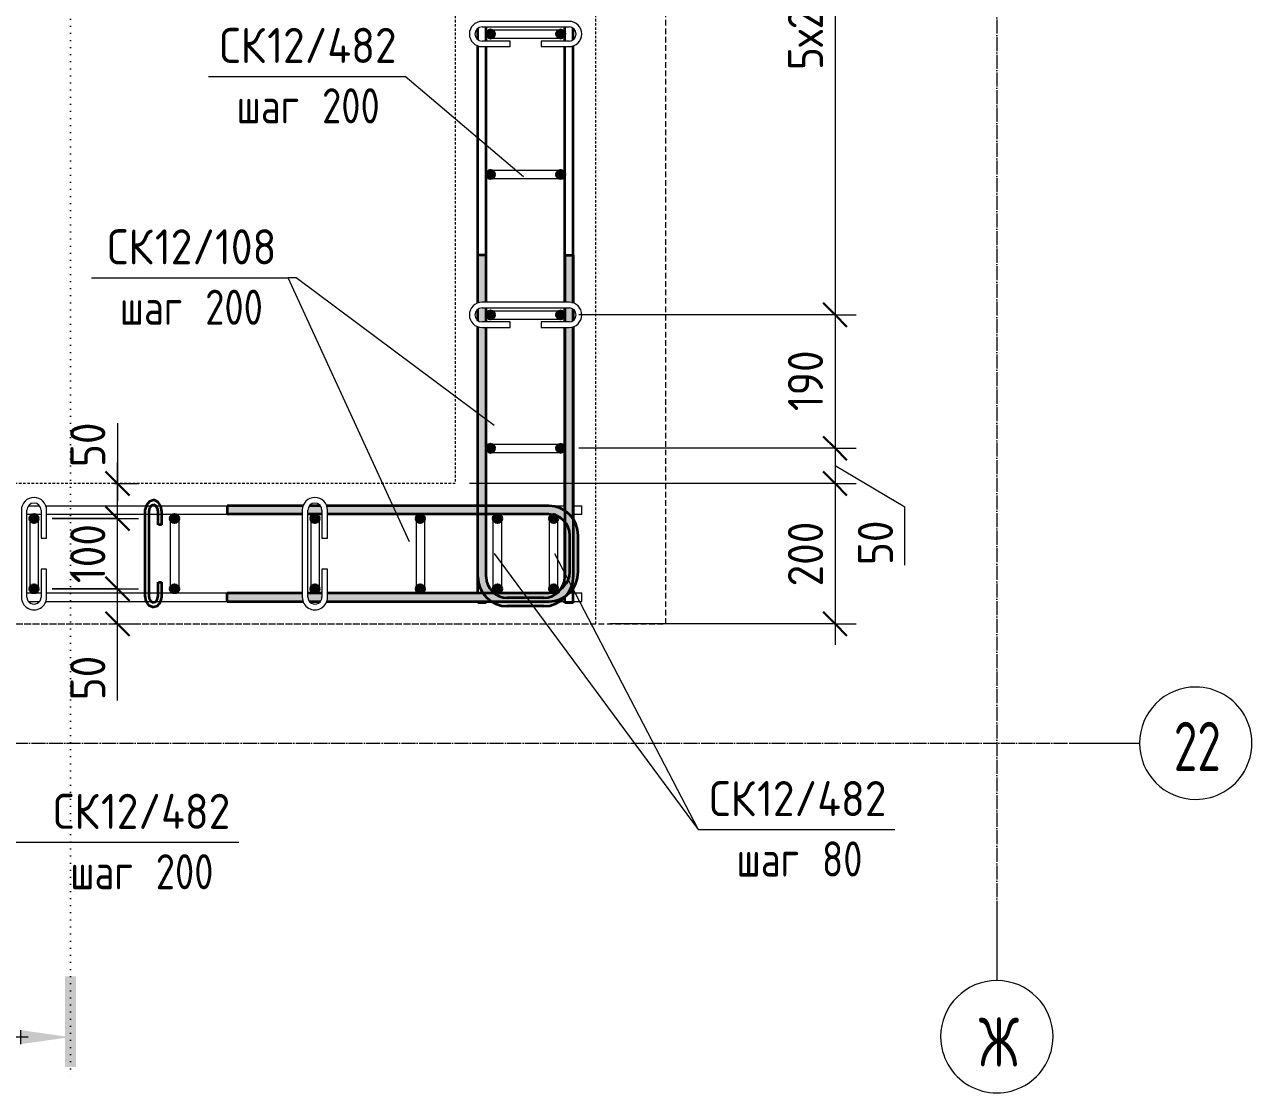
# Model space of a CAD drawing. Header units: millimetres. Extents: x -35194 to -15704, y -2621 to 78616.
# Drawn here: x -31093 to -29342, y 75663 to 77188 of the extents above; entities that cross this region are included whole.
import ezdxf

# ---------------------------------------------------------------- set-up
doc = ezdxf.new("R2010")
doc.units = ezdxf.units.MM
for name, pattern in [('01 Штриховая _4 мм_', [6, 3.5, -2.5]), ('01 Штриховая _8 мм_', [12, 8, -4]), ('02 Штрихпунктирная _20 мм_', [25, 20, -2.5, 0, -2.5]), ('04 Пунктир 10мм', [10, 0, -10])]:
    doc.linetypes.add(name, pattern=pattern)
for name, color, linetype, lineweight in [('AA_Dim', 7, 'Continuous', 9), ('AA_Dim-20', 7, 'Continuous', 9), ('AA_Oformlenie', 7, 'Continuous', 9), ('AA_Razrez', 7, 'Continuous', 9), ('AA_Vinoska', 7, 'Continuous', 9), ('KR_Armatura', 7, 'Continuous', 20), ('KR_Armatura_Tonkie', 7, 'Continuous', 20), ('Оси', 7, 'Continuous', 9)]:
    doc.layers.add(name, color=color, linetype=linetype, lineweight=lineweight)
doc.layers.add('AF_Stena_Опалубка', color=7, linetype='Continuous', lineweight=20, true_color=0x0063c6)
doc.layers.add('KR_Fundament', color=7, linetype='Continuous', lineweight=20, true_color=0x804000)
doc.styles.add('ISOCPEUR_1', font='isocpeur.TTF', dxfattribs={"width": 0.9, "height": 50})
doc.styles.add('ISOCPEUR_2', font='isocpeur.TTF', dxfattribs={"width": 0.8, "height": 50})
doc.styles.add('ISOCPEUR_3', font='isocpeur.TTF', dxfattribs={"width": 0.7, "height": 70})
doc.dimstyles.new('00_Точн_3_знака__прозр_', dxfattribs={"dimscale": 304.8, "dimtxt": 50.137748, "dimasz": 0.111549, "dimexe": 0.098425, "dimexo": 0.065617, "dimgap": 0.006562, "dimtad": 1, "dimdec": 3, "dimrnd": 0.001, "dimdsep": 46, "dimtxsty": 'ISOCPEUR_1', "dimblk1": 'OBLIQUE', "dimblk2": 'OBLIQUE', "dimsah": 1, "dimcen": 0.09, "dimdle": 0.098425, "dimazin": 0, "dimtfac": 1, "dimtdec": 4, "dimtix": 1, "dimtmove": 0, "dimatfit": 3, "dimfxl": 1, "dimtvp": 1, "dimtolj": 1, "dimtzin": 0, "dimlwd": 18, "dimlwe": 18, "dimarcsym": 2})
doc.dimstyles.new('00_Точн_3_знака__прозр__1', dxfattribs={"dimscale": 304.8, "dimtxt": 50.137748, "dimasz": 0.111549, "dimexe": 0.098425, "dimexo": 0.065617, "dimgap": 0.006562, "dimtad": 1, "dimdec": 3, "dimrnd": 0.001, "dimdsep": 46, "dimtxsty": 'ISOCPEUR_1', "dimblk1": 'OBLIQUE', "dimblk2": 'OBLIQUE', "dimsah": 1, "dimcen": 0.09, "dimdle": 0.098425, "dimazin": 0, "dimtfac": 1, "dimtdec": 4, "dimtix": 1, "dimtmove": 1, "dimatfit": 3, "dimfxl": 1, "dimtvp": 1, "dimtolj": 1, "dimtzin": 0, "dimlwd": 18, "dimlwe": 18, "dimarcsym": 2})

# ---------------------------------------------------------------- blocks, each defined once
blk = doc.blocks.new('261_Шпилька массив _НесАрм_РабПлоск_ - 6 А240-3874977-План армирования стен')
at = {"layer": 'KR_Armatura_Tonkie', "color": 7, "lineweight": 35, "true_color": 0xffffff}
for p, q in [((164.4, 15.7), (44.4, 15.7)), ((44.4, 9.7), (164.4, 9.7)), ((63.5, -2.6), (44.4, -2.6)), ((44.4, -8.6), (63.5, -8.6)), ((63.5, -3.5), (63.5, -7.8)), ((63.5, -3.5), (63.5, -3.5)), ((164.4, -2.6), (145.2, -2.6)), ((145.2, -3.5), (145.2, -3.5)), ((145.2, -7.8), (145.2, -3.5)), ((145.2, -8.6), (164.4, -8.6))]:
    blk.add_line(p, q, dxfattribs=at)
at = {"layer": 'KR_Armatura_Tonkie', "color": 7, "lineweight": 35, "true_color": 0xffffff, "flags": 128}
for points in [[(44.4, 15.7), (36.8, 14.3), (31.2, 10.5), (28.5, 5), (28.4, 3.6)], [(28.4, 3.6), (30.2, -2.2), (35.3, -6.5), (42.6, -8.6), (44.4, -8.6)], [(34.4, 3.6), (35.6, 6.5), (39.8, 9), (44.4, 9.7)], [(44.4, -2.6), (38.6, -1.5), (35.1, 1.3), (34.4, 3.6)], [(180.4, 3.6), (178.5, 9.3), (173.4, 13.6), (166.2, 15.7), (164.4, 15.7)], [(164.4, 9.7), (170.1, 8.6), (173.6, 5.8), (174.4, 3.6)], [(174.4, 3.6), (173.1, 0.6), (168.9, -1.9), (164.4, -2.6)], [(164.4, -8.6), (172, -7.2), (177.6, -3.4), (180.3, 2.1), (180.4, 3.6)]]:
    blk.add_lwpolyline(points, dxfattribs=at)
blk = doc.blocks.new('079_Шпилька _ЭлУзла_ - d8 А240-3872181-План армирования стен')
at = {"layer": 'AA_Oformlenie'}
for p, q in [((40, 18), (0, 18)), ((40, 10), (40, 18)), ((124, 18), (84, 18)), ((84, 18), (84, 10)), ((0, 10), (40, 10)), ((84, 10), (124, 10)), ((124, -10), (0, -10)), ((0, -18), (124, -18))]:
    blk.add_line(p, q, dxfattribs=at)
for centre, radius, start, end in [((0, 0), 18, 90, 270), ((124, 0), 18, 270, 90), ((0, 0), 10, 90, 270), ((124, 0), 10, 270, 90)]:
    blk.add_arc(centre, radius, start, end, dxfattribs=at)
blk = doc.blocks.new('Разрез - Номер узла_ сзади-394133-План армирования стен')
at = {"layer": 'AA_Razrez'}
for points in [[(7.329, 0.404), (7.329, -0.394), (0.873, -0.394), (0.873, 0.404)], [(3.497, -3.533), (2.503, -3.533), (3, 0)]]:
    blk.add_hatch(color=256, dxfattribs=at).paths.add_polyline_path(points)
for p, q in [((3, -3), (3, -7.096)), ((2.503, -3.533), (3.497, -3.533))]:
    blk.add_line(p, q, dxfattribs=at)
blk = doc.blocks.new('DIMBLOCK18-План армирования стен')
at = {"layer": 'AA_Dim-20', "color": 30, "lineweight": 30, "true_color": 0xff8000, "transparency": 16777216}
for p, q in [((-29939.3, 77775), (-29956.3, 77792)), ((-29939.3, 77775), (-29922.3, 77758)), ((-29939.3, 76775), (-29956.3, 76792)), ((-29939.3, 76775), (-29922.3, 76758)), ((-29939.3, 76585), (-29956.3, 76602)), ((-29939.3, 76585), (-29922.3, 76568))]:
    blk.add_line(p, q, dxfattribs=at)
at = {"layer": 'AA_Dim-20', "color": 30, "lineweight": 18, "true_color": 0xff8000, "transparency": 16777216}
for p, q in [((-29939.3, 77775), (-30304.1, 77775)), ((-29939.3, 77775), (-29939.3, 76775)), ((-29939.3, 77775), (-29909.3, 77775)), ((-29939.3, 76775), (-30304.1, 76775)), ((-29939.3, 76775), (-29909.3, 76775)), ((-29939.3, 76585), (-30304.1, 76585)), ((-29939.3, 76585), (-29909.3, 76585))]:
    blk.add_line(p, q, dxfattribs=at)
at = {"layer": 'AA_Dim-20', "color": 0, "lineweight": 18, "transparency": 16777216, "insert": (-30006.4, 77123.6), "char_height": 50, "width": 363.262, "attachment_point": 1, "rotation": 90, "line_spacing_factor": 1.135194, "style": 'ISOCPEUR_1'}
blk.add_mtext('5х200=1000', dxfattribs=at)
blk = doc.blocks.new('_None')
blk = doc.blocks.new('DIMBLOCK19-План армирования стен')
at = {"layer": 'AA_Dim-20', "color": 30, "lineweight": 30, "true_color": 0xff8000, "transparency": 16777216}
for p, q in [((-29939.3, 76775), (-29956.3, 76792)), ((-29939.3, 76775), (-29922.3, 76758)), ((-29939.3, 76585), (-29956.3, 76602)), ((-29939.3, 76585), (-29922.3, 76568)), ((-29939.3, 76535), (-29956.3, 76552)), ((-29939.3, 76535), (-29922.3, 76518))]:
    blk.add_line(p, q, dxfattribs=at)
at = {"layer": 'AA_Dim-20', "color": 30, "lineweight": 18, "true_color": 0xff8000, "transparency": 16777216}
for p, q in [((-29939.3, 76775), (-30304.1, 76775)), ((-29939.3, 76775), (-29939.3, 76585)), ((-29939.3, 76775), (-29909.3, 76775)), ((-29939.3, 76585), (-30304.1, 76585)), ((-29939.3, 76585), (-29909.3, 76585)), ((-29939.3, 76535), (-30460.1, 76535)), ((-29939.3, 76535), (-29909.3, 76535))]:
    blk.add_line(p, q, dxfattribs=at)
at = {"layer": 'AA_Dim-20', "color": 0, "lineweight": 18, "transparency": 16777216, "insert": (-30006.4, 76637.9), "char_height": 50, "width": 101.032, "attachment_point": 1, "rotation": 90, "line_spacing_factor": 1.135194, "style": 'ISOCPEUR_1'}
blk.add_mtext('190', dxfattribs=at)
blk = doc.blocks.new('DIMBLOCK20-План армирования стен')
at = {"layer": 'AA_Dim-20', "color": 30, "lineweight": 30, "true_color": 0xff8000, "transparency": 16777216}
for p, q in [((-29939.3, 76585), (-29956.3, 76602)), ((-29939.3, 76585), (-29922.3, 76568)), ((-29939.3, 76535), (-29956.3, 76552)), ((-29939.3, 76535), (-29922.3, 76518)), ((-29939.3, 76335), (-29956.3, 76352)), ((-29939.3, 76335), (-29922.3, 76318))]:
    blk.add_line(p, q, dxfattribs=at)
at = {"layer": 'AA_Dim-20', "color": 30, "lineweight": 18, "true_color": 0xff8000, "transparency": 16777216}
for p, q in [((-29939.3, 76585), (-30304.1, 76585)), ((-29939.3, 76585), (-29939.3, 76535)), ((-29939.3, 76585), (-29909.3, 76585)), ((-29839.7, 76501.1), (-29939.3, 76560)), ((-29939.3, 76535), (-30460.1, 76535)), ((-29939.3, 76535), (-29909.3, 76535)), ((-29839.7, 76418.6), (-29839.7, 76501.1)), ((-29939.3, 76335), (-30260.1, 76335)), ((-29939.3, 76335), (-29909.3, 76335))]:
    blk.add_line(p, q, dxfattribs=at)
at = {"layer": 'AA_Dim-20', "color": 0, "lineweight": 18, "transparency": 16777216, "insert": (-29906.8, 76418.6), "char_height": 50, "width": 74.923, "attachment_point": 1, "rotation": 90, "line_spacing_factor": 1.135194, "style": 'ISOCPEUR_1'}
blk.add_mtext('50', dxfattribs=at)
blk = doc.blocks.new('DIMBLOCK21-План армирования стен')
at = {"layer": 'AA_Dim-20', "color": 30, "lineweight": 30, "true_color": 0xff8000, "transparency": 16777216}
for p, q in [((-29939.3, 76535), (-29956.3, 76552)), ((-29939.3, 76535), (-29922.3, 76518)), ((-29939.3, 76335), (-29956.3, 76352)), ((-29939.3, 76335), (-29922.3, 76318))]:
    blk.add_line(p, q, dxfattribs=at)
at = {"layer": 'AA_Dim-20', "color": 30, "lineweight": 18, "true_color": 0xff8000, "transparency": 16777216}
for p, q in [((-29939.3, 76535), (-30460.1, 76535)), ((-29939.3, 76535), (-29939.3, 76305)), ((-29939.3, 76535), (-29909.3, 76535)), ((-29939.3, 76335), (-30260.1, 76335)), ((-29939.3, 76335), (-29909.3, 76335))]:
    blk.add_line(p, q, dxfattribs=at)
at = {"layer": 'AA_Dim-20', "color": 0, "lineweight": 18, "transparency": 16777216, "insert": (-30006.4, 76388.2), "char_height": 50, "width": 112.384, "attachment_point": 1, "rotation": 90, "line_spacing_factor": 1.135194, "style": 'ISOCPEUR_1'}
blk.add_mtext('200', dxfattribs=at)
blk = doc.blocks.new('DIMBLOCK28-План армирования стен')
at = {"layer": 'AA_Dim-20', "color": 30, "lineweight": 30, "true_color": 0xff8000, "transparency": 16777216}
for p, q in [((-30961.3, 76385), (-30978.3, 76402)), ((-30961.3, 76385), (-30944.3, 76368)), ((-30961.3, 76335), (-30978.3, 76352)), ((-30961.3, 76335), (-30944.3, 76318))]:
    blk.add_line(p, q, dxfattribs=at)
at = {"layer": 'AA_Dim-20', "color": 30, "lineweight": 18, "true_color": 0xff8000, "transparency": 16777216}
for p, q in [((-31054.1, 76385), (-30931.3, 76385)), ((-30961.3, 76385), (-31054.1, 76385)), ((-30961.3, 76305), (-30961.3, 76385)), ((-30961.3, 76308.4), (-30961.3, 76360)), ((-30965.4, 76335), (-30931.3, 76335)), ((-30961.3, 76335), (-30965.4, 76335)), ((-30961.3, 76226), (-30961.3, 76308.4))]:
    blk.add_line(p, q, dxfattribs=at)
at = {"layer": 'AA_Dim-20', "color": 0, "lineweight": 18, "transparency": 16777216, "insert": (-31028.5, 76226), "char_height": 50, "width": 74.923, "attachment_point": 1, "rotation": 90, "line_spacing_factor": 1.135194, "style": 'ISOCPEUR_1'}
blk.add_mtext('50', dxfattribs=at)
blk = doc.blocks.new('_Oblique')
at = {"color": 0, "linetype": 'ByBlock', "lineweight": -2}
blk.add_line((-0.5, -0.5), (0.5, 0.5), dxfattribs=at)
blk = doc.blocks.new('DIMBLOCK29-План армирования стен')
at = {"layer": 'AA_Dim-20', "color": 30, "lineweight": 30, "true_color": 0xff8000, "transparency": 16777216}
for p, q in [((-30961.3, 76485), (-30978.3, 76502)), ((-30961.3, 76485), (-30944.3, 76468)), ((-30961.3, 76385), (-30978.3, 76402)), ((-30961.3, 76385), (-30944.3, 76368))]:
    blk.add_line(p, q, dxfattribs=at)
at = {"layer": 'AA_Dim-20', "color": 30, "lineweight": 18, "true_color": 0xff8000, "transparency": 16777216}
for p, q in [((-31054.1, 76485), (-30931.3, 76485)), ((-30961.3, 76485), (-31054.1, 76485)), ((-30961.3, 76385), (-30961.3, 76485)), ((-31054.1, 76385), (-30931.3, 76385)), ((-30961.3, 76385), (-31054.1, 76385))]:
    blk.add_line(p, q, dxfattribs=at)
at = {"layer": 'AA_Dim-20', "color": 0, "lineweight": 18, "transparency": 16777216, "insert": (-31028.5, 76392.9), "char_height": 50, "width": 101.032, "attachment_point": 1, "rotation": 90, "line_spacing_factor": 1.135194, "style": 'ISOCPEUR_1'}
blk.add_mtext('100', dxfattribs=at)
blk = doc.blocks.new('DIMBLOCK30-План армирования стен')
at = {"layer": 'AA_Dim-20', "color": 30, "lineweight": 18, "true_color": 0xff8000, "transparency": 16777216}
for p, q in [((-30961.3, 76620.6), (-30961.3, 76538.2)), ((-30961.3, 76485), (-30961.3, 76565)), ((-30961.3, 76538.2), (-30961.3, 76510)), ((-30965.4, 76535), (-30931.3, 76535)), ((-30961.3, 76535), (-30965.4, 76535)), ((-31054.1, 76485), (-30931.3, 76485)), ((-30961.3, 76485), (-31054.1, 76485))]:
    blk.add_line(p, q, dxfattribs=at)
at = {"layer": 'AA_Dim-20', "color": 30, "lineweight": 30, "true_color": 0xff8000, "transparency": 16777216}
for p, q in [((-30961.3, 76535), (-30978.3, 76552)), ((-30961.3, 76535), (-30944.3, 76518)), ((-30961.3, 76485), (-30978.3, 76502)), ((-30961.3, 76485), (-30944.3, 76468))]:
    blk.add_line(p, q, dxfattribs=at)
at = {"layer": 'AA_Dim-20', "color": 0, "lineweight": 18, "transparency": 16777216, "insert": (-31028.5, 76558.2), "char_height": 50, "width": 74.923, "attachment_point": 1, "rotation": 90, "line_spacing_factor": 1.135194, "style": 'ISOCPEUR_1'}
blk.add_mtext('50', dxfattribs=at)
blk = doc.blocks.new('042_М_Арматуры - Диам длина поз _ Шаг-2260295-План армирования стен')
at = {"layer": 'AA_Vinoska'}
blk.add_line((-7, 0), (7, 0), dxfattribs=at)
blk = doc.blocks.new('Ось сетки - d_4мм-2765513-План армирования стен')
at = {"layer": 'Оси', "color": 12, "true_color": 0xc80000}
for start, end in [(360, 180), (360, 180), (180, 360), (180, 360)]:
    blk.add_arc((0, 0), 4, start, end, dxfattribs=at)

msp = doc.modelspace()

# ---------------------------------------------------------------- hatches: boundary and pattern name
at = {"layer": 'KR_Armatura', "lineweight": 35}
h = msp.add_hatch(color=256, dxfattribs=at)
edge = h.paths.add_edge_path()
edge.add_arc((-30430.0616, 77175), 6, 0, 360)
for points in [[(-30430.0616, 77169), (-30424.8655, 77172), (-30424.8655, 77178), (-30430.0616, 77181), (-30435.2578, 77178), (-30435.2578, 77172)], [(-30330.0616, 77169), (-30324.8655, 77172), (-30324.8655, 77178), (-30330.0616, 77181), (-30335.2578, 77178), (-30335.2578, 77172)], [(-30430.0616, 76969), (-30424.8655, 76972), (-30424.8655, 76978), (-30430.0616, 76981), (-30435.2578, 76978), (-30435.2578, 76972)], [(-30330.0616, 76969), (-30324.8655, 76972), (-30324.8655, 76978), (-30330.0616, 76981), (-30335.2578, 76978), (-30335.2578, 76972)], [(-30430.0616, 76769), (-30424.8655, 76772), (-30424.8655, 76778), (-30430.0616, 76781), (-30435.2578, 76778), (-30435.2578, 76772)], [(-30330.0616, 76769), (-30324.8655, 76772), (-30324.8655, 76778), (-30330.0616, 76781), (-30335.2578, 76778), (-30335.2578, 76772)], [(-30430.0616, 76579), (-30424.8655, 76582), (-30424.8655, 76588), (-30430.0616, 76591), (-30435.2578, 76588), (-30435.2578, 76582)], [(-30330.0616, 76579), (-30324.8655, 76582), (-30324.8655, 76588), (-30330.0616, 76591), (-30335.2578, 76588), (-30335.2578, 76582)], [(-31083.0616, 76479.8038), (-31077.0616, 76479.8038), (-31074.0616, 76485), (-31077.0616, 76490.1962), (-31083.0616, 76490.1962), (-31086.0616, 76485)], [(-30883.0616, 76479.8038), (-30877.0616, 76479.8038), (-30874.0616, 76485), (-30877.0616, 76490.1962), (-30883.0616, 76490.1962), (-30886.0616, 76485)], [(-30683.0616, 76479.8038), (-30677.0616, 76479.8038), (-30674.0616, 76485), (-30677.0616, 76490.1962), (-30683.0616, 76490.1962), (-30686.0616, 76485)], [(-30533.0616, 76479.8038), (-30527.0616, 76479.8038), (-30524.0616, 76485), (-30527.0616, 76490.1962), (-30533.0616, 76490.1962), (-30536.0616, 76485)], [(-30423.0055, 76479.8038), (-30417.0055, 76479.8038), (-30414.0055, 76485), (-30417.0055, 76490.1962), (-30423.0055, 76490.1962), (-30426.0055, 76485)], [(-30343.0055, 76479.8038), (-30337.0055, 76479.8038), (-30334.0055, 76485), (-30337.0055, 76490.1962), (-30343.0055, 76490.1962), (-30346.0055, 76485)], [(-31083.0616, 76379.8038), (-31077.0616, 76379.8038), (-31074.0616, 76385), (-31077.0616, 76390.1962), (-31083.0616, 76390.1962), (-31086.0616, 76385)], [(-30883.0616, 76379.8038), (-30877.0616, 76379.8038), (-30874.0616, 76385), (-30877.0616, 76390.1962), (-30883.0616, 76390.1962), (-30886.0616, 76385)], [(-30683.0616, 76379.8038), (-30677.0616, 76379.8038), (-30674.0616, 76385), (-30677.0616, 76390.1962), (-30683.0616, 76390.1962), (-30686.0616, 76385)], [(-30533.0616, 76379.8038), (-30527.0616, 76379.8038), (-30524.0616, 76385), (-30527.0616, 76390.1962), (-30533.0616, 76390.1962), (-30536.0616, 76385)], [(-30423.0055, 76379.8038), (-30417.0055, 76379.8038), (-30414.0055, 76385), (-30417.0055, 76390.1962), (-30423.0055, 76390.1962), (-30426.0055, 76385)], [(-30343.0055, 76379.8038), (-30337.0055, 76379.8038), (-30334.0055, 76385), (-30337.0055, 76390.1962), (-30343.0055, 76390.1962), (-30346.0055, 76385)]]:
    msp.add_hatch(color=256, dxfattribs=at).paths.add_polyline_path(points)
h = msp.add_hatch(color=256, dxfattribs=at)
edge = h.paths.add_edge_path()
edge.add_arc((-30330.0616, 77175), 6, 0, 360)
h = msp.add_hatch(color=256, dxfattribs=at)
edge = h.paths.add_edge_path()
edge.add_arc((-30430.0616, 76975), 6, 0, 360)
h = msp.add_hatch(color=256, dxfattribs=at)
edge = h.paths.add_edge_path()
edge.add_arc((-30330.0616, 76975), 6, 0, 360)
h = msp.add_hatch(color=256, dxfattribs=at)
edge = h.paths.add_edge_path()
edge.add_arc((-30430.0616, 76775), 6, 0, 360)
h = msp.add_hatch(color=256, dxfattribs=at)
edge = h.paths.add_edge_path()
edge.add_arc((-30330.0616, 76775), 6, 0, 360)
h = msp.add_hatch(color=256, dxfattribs=at)
edge = h.paths.add_edge_path()
edge.add_arc((-30430.0616, 76585), 6, 0, 360)
h = msp.add_hatch(color=256, dxfattribs=at)
edge = h.paths.add_edge_path()
edge.add_arc((-30330.0616, 76585), 6, 0, 360)
h = msp.add_hatch(color=256, dxfattribs=at)
edge = h.paths.add_edge_path()
edge.add_arc((-31080.0616, 76485), 6, 0, 360)
h = msp.add_hatch(color=256, dxfattribs=at)
edge = h.paths.add_edge_path()
edge.add_arc((-30880.0616, 76485), 6, 0, 360)
h = msp.add_hatch(color=256, dxfattribs=at)
edge = h.paths.add_edge_path()
edge.add_arc((-30680.0616, 76485), 6, 0, 360)
h = msp.add_hatch(color=256, dxfattribs=at)
edge = h.paths.add_edge_path()
edge.add_arc((-30530.0616, 76485), 6, 0, 360)
h = msp.add_hatch(color=256, dxfattribs=at)
edge = h.paths.add_edge_path()
edge.add_arc((-30420.0055, 76485), 6, 0, 360)
h = msp.add_hatch(color=256, dxfattribs=at)
edge = h.paths.add_edge_path()
edge.add_arc((-30340.0055, 76485), 6, 0, 360)
h = msp.add_hatch(color=256, dxfattribs=at)
edge = h.paths.add_edge_path()
edge.add_arc((-31080.0616, 76385), 6, 0, 360)
h = msp.add_hatch(color=256, dxfattribs=at)
edge = h.paths.add_edge_path()
edge.add_arc((-30880.0616, 76385), 6, 0, 360)
h = msp.add_hatch(color=256, dxfattribs=at)
edge = h.paths.add_edge_path()
edge.add_arc((-30680.0616, 76385), 6, 0, 360)
h = msp.add_hatch(color=256, dxfattribs=at)
edge = h.paths.add_edge_path()
edge.add_arc((-30530.0616, 76385), 6, 0, 360)
h = msp.add_hatch(color=256, dxfattribs=at)
edge = h.paths.add_edge_path()
edge.add_arc((-30420.0055, 76385), 6, 0, 360)
h = msp.add_hatch(color=256, dxfattribs=at)
edge = h.paths.add_edge_path()
edge.add_arc((-30340.0055, 76385), 6, 0, 360)
at = {"layer": 'KR_Armatura_Tonkie'}
h = msp.add_hatch(color=256, dxfattribs=at)
h.paths.add_polyline_path([(-30448.0616, 76402), (-30436.0616, 76402), (-30436.0616, 76757), (-30442.0616, 76757), (-30446.7204, 76757.6133), (-30448.0616, 76758.1689), (-30448.0616, 76543.7325)])
h.paths.add_polyline_path([(-30442.0616, 76765), (-30436.0616, 76765), (-30436.0616, 76785), (-30442.0616, 76785), (-30444.6498, 76784.6593), (-30447.0616, 76783.6603), (-30448.0616, 76782.8929), (-30448.0616, 76767.1071), (-30446.7204, 76766.1984), (-30444.6498, 76765.3407)])
h.paths.add_polyline_path([(-30448.0616, 76791.8311), (-30446.7204, 76792.3867), (-30442.0616, 76793), (-30436.0616, 76793), (-30436.0616, 76860), (-30448.0616, 76860), (-30448.0616, 76792.3867)])
h = msp.add_hatch(color=256, dxfattribs=at)
h.paths.add_polyline_path([(-30312.0616, 76402), (-30312.0616, 76758.1689), (-30313.4029, 76757.6133), (-30318.0616, 76757), (-30324.0616, 76757), (-30324.0616, 76402), (-30315.4075, 76402)])
h.paths.add_polyline_path([(-30318.0616, 76765), (-30315.4075, 76765.3681), (-30313.0616, 76766.3397), (-30312.0616, 76767.1071), (-30312.0616, 76782.8929), (-30313.4029, 76783.8016), (-30315.4734, 76784.6593), (-30318.0616, 76785), (-30324.0616, 76785), (-30324.0616, 76765)])
h.paths.add_polyline_path([(-30312.0616, 76791.8311), (-30312.0616, 76860), (-30324.0616, 76860), (-30324.0616, 76793), (-30318.0616, 76793), (-30313.0616, 76792.2453)])
h = msp.add_hatch(color=256, dxfattribs=at)
h.paths.add_polyline_path([(-30389.9532, 76491), (-30347.0616, 76491), (-30347.0616, 76503), (-30663.2305, 76503), (-30662.6749, 76501.6587), (-30662.0616, 76497), (-30662.0616, 76491), (-30464.4989, 76491)])
h.paths.add_polyline_path([(-30805.0616, 76491), (-30698.0616, 76491), (-30698.0616, 76497), (-30697.4483, 76501.6587), (-30696.8927, 76503), (-30805.0616, 76503)])
h.paths.add_polyline_path([(-30688.7219, 76491), (-30670.0616, 76491), (-30670.0616, 76497), (-30670.4023, 76499.5882), (-30671.4014, 76502), (-30672.1687, 76503), (-30687.9545, 76503), (-30688.8632, 76501.6587), (-30689.7209, 76499.5882), (-30690.0616, 76497), (-30690.0616, 76491), (-30689.7209, 76491)])
for points in [[(-30317.0616, 76461), (-30305.0616, 76461), (-30306.4927, 76471.8704), (-30310.6885, 76482), (-30317.3631, 76490.6985), (-30326.0616, 76497.3731), (-30336.1912, 76501.5689), (-30347.0616, 76503), (-30347.0616, 76491), (-30339.297, 76489.9778), (-30332.0616, 76486.9808), (-30325.8484, 76482.2132), (-30321.0808, 76476), (-30318.0838, 76468.7646)], [(-30317.0616, 76409), (-30305.0616, 76409), (-30305.0616, 76461), (-30317.0616, 76461)], [(-30406.0616, 76360), (-30406.0616, 76372), (-30413.8262, 76373.0222), (-30421.0616, 76376.0192), (-30427.2748, 76380.7868), (-30432.0424, 76387), (-30435.0394, 76394.2354), (-30436.0616, 76402), (-30448.0616, 76402), (-30446.6305, 76391.1296), (-30442.4347, 76381), (-30435.7601, 76372.3015), (-30427.0616, 76365.6269), (-30416.932, 76361.4311)], [(-30354.0616, 76360), (-30343.1912, 76361.4311), (-30333.0616, 76365.6269), (-30324.3631, 76372.3015), (-30317.6885, 76381), (-30313.4927, 76391.1296), (-30312.0616, 76402), (-30324.0616, 76402), (-30325.0838, 76394.2354), (-30328.0808, 76387), (-30332.8484, 76380.7868), (-30339.0616, 76376.0192), (-30346.297, 76373.0222), (-30354.0616, 76372)], [(-30347.0616, 76367), (-30336.1912, 76368.4311), (-30326.0616, 76372.6269), (-30317.3631, 76379.3015), (-30310.6885, 76388), (-30306.4927, 76398.1296), (-30305.0616, 76409), (-30317.0616, 76409), (-30318.3315, 76400.6374), (-30321.0808, 76394), (-30325.8484, 76387.7868), (-30332.0616, 76383.0192), (-30339.297, 76380.0222), (-30347.0616, 76379)], [(-30389.9532, 76360), (-30354.0616, 76360), (-30354.0616, 76372), (-30406.0616, 76372), (-30406.0616, 76360)]]:
    msp.add_hatch(color=256, dxfattribs=at).paths.add_polyline_path(points)
h = msp.add_hatch(color=256, dxfattribs=at)
h.paths.add_polyline_path([(-30805.0616, 76367), (-30696.8927, 76367), (-30697.4483, 76368.3413), (-30698.0616, 76373), (-30698.0616, 76379), (-30805.0616, 76379)])
h.paths.add_polyline_path([(-30347.0616, 76367), (-30347.0616, 76379), (-30662.0616, 76379), (-30662.0616, 76373), (-30662.6749, 76368.3413), (-30663.2305, 76367), (-30389.9532, 76367)])
h.paths.add_polyline_path([(-30672.9905, 76367), (-30672.1687, 76367), (-30671.4014, 76368), (-30670.4023, 76370.4118), (-30670.0616, 76373), (-30670.0616, 76379), (-30690.0616, 76379), (-30690.0616, 76373), (-30689.7209, 76370.4118), (-30688.7219, 76368), (-30687.9545, 76367), (-30687.1327, 76367)])

# ---------------------------------------------------------------- linework, layer by layer
at = {"layer": 'AA_Razrez', "color": 7, "linetype": '04 Пунктир 10мм', "true_color": 0xffffff}
msp.add_line((-31028.2915, 78590.0819), (-31028.2915, 75686.4369), dxfattribs=at)
at = {"layer": 'AA_Vinoska'}
for p, q in [((-30383.0544, 76971.6642), (-30551.6239, 77114.7329)), ((-30545.2719, 76452), (-30718.059, 76827.9136)), ((-30706.7187, 76827.9136), (-30718.059, 76827.9136)), ((-30424.8768, 76617.6805), (-30706.7187, 76827.9136)), ((-30424.8768, 76435.0707), (-30134.0155, 76042.133)), ((-30338.8778, 76435.0707), (-30134.0155, 76042.133)), ((-31118.4993, 76023.9689), (-31068.4722, 76023.9689))]:
    msp.add_line(p, q, dxfattribs=at)
at = {"layer": 'AF_Stena_Опалубка', "linetype": '01 Штриховая _4 мм_'}
for p, q in [((-30280.0616, 76335), (-30280.0616, 78025)), ((-30480.0616, 77825), (-30480.0616, 76535)), ((-30480.0616, 76535), (-31680.0616, 76535)), ((-31880.0616, 76335), (-30480.0616, 76335)), ((-30480.0616, 76335), (-30280.0616, 76335))]:
    msp.add_line(p, q, dxfattribs=at)
at = {"layer": 'KR_Armatura', "lineweight": 35}
for p, q in [((-30430.0616, 77181), (-30435.2578, 77178)), ((-30435.2578, 77178), (-30435.2578, 77172)), ((-30435.2578, 77172), (-30430.0616, 77169)), ((-30424.8655, 77178), (-30430.0616, 77181)), ((-30430.0616, 77169), (-30424.8655, 77172)), ((-30424.8655, 77172), (-30424.8655, 77178)), ((-30330.0616, 77181), (-30335.2578, 77178)), ((-30335.2578, 77178), (-30335.2578, 77172)), ((-30335.2578, 77172), (-30330.0616, 77169)), ((-30324.8655, 77178), (-30330.0616, 77181)), ((-30330.0616, 77169), (-30324.8655, 77172)), ((-30324.8655, 77172), (-30324.8655, 77178)), ((-30430.0616, 76981), (-30435.2578, 76978)), ((-30435.2578, 76978), (-30435.2578, 76972)), ((-30424.8655, 76978), (-30430.0616, 76981)), ((-30424.8655, 76972), (-30424.8655, 76978)), ((-30330.0616, 76981), (-30335.2578, 76978)), ((-30335.2578, 76978), (-30335.2578, 76972)), ((-30324.8655, 76978), (-30330.0616, 76981)), ((-30324.8655, 76972), (-30324.8655, 76978)), ((-30435.2578, 76972), (-30430.0616, 76969)), ((-30430.0616, 76969), (-30424.8655, 76972)), ((-30335.2578, 76972), (-30330.0616, 76969)), ((-30330.0616, 76969), (-30324.8655, 76972)), ((-30430.0616, 76781), (-30435.2578, 76778)), ((-30424.8655, 76778), (-30430.0616, 76781)), ((-30330.0616, 76781), (-30335.2578, 76778)), ((-30324.8655, 76778), (-30330.0616, 76781)), ((-30435.2578, 76778), (-30435.2578, 76772)), ((-30435.2578, 76772), (-30430.0616, 76769)), ((-30430.0616, 76769), (-30424.8655, 76772)), ((-30424.8655, 76772), (-30424.8655, 76778)), ((-30335.2578, 76778), (-30335.2578, 76772)), ((-30335.2578, 76772), (-30330.0616, 76769)), ((-30330.0616, 76769), (-30324.8655, 76772)), ((-30324.8655, 76772), (-30324.8655, 76778)), ((-30430.0616, 76591), (-30435.2578, 76588)), ((-30435.2578, 76588), (-30435.2578, 76582)), ((-30424.8655, 76588), (-30430.0616, 76591)), ((-30424.8655, 76582), (-30424.8655, 76588)), ((-30330.0616, 76591), (-30335.2578, 76588)), ((-30335.2578, 76588), (-30335.2578, 76582)), ((-30324.8655, 76588), (-30330.0616, 76591)), ((-30324.8655, 76582), (-30324.8655, 76588)), ((-30435.2578, 76582), (-30430.0616, 76579)), ((-30430.0616, 76579), (-30424.8655, 76582)), ((-30335.2578, 76582), (-30330.0616, 76579)), ((-30330.0616, 76579), (-30324.8655, 76582)), ((-31083.0616, 76490.1962), (-31086.0616, 76485)), ((-31086.0616, 76485), (-31083.0616, 76479.8038)), ((-31077.0616, 76490.1962), (-31083.0616, 76490.1962)), ((-31074.0616, 76485), (-31077.0616, 76490.1962)), ((-31077.0616, 76479.8038), (-31074.0616, 76485)), ((-30883.0616, 76490.1962), (-30886.0616, 76485)), ((-30886.0616, 76485), (-30883.0616, 76479.8038)), ((-30877.0616, 76490.1962), (-30883.0616, 76490.1962)), ((-30874.0616, 76485), (-30877.0616, 76490.1962)), ((-30877.0616, 76479.8038), (-30874.0616, 76485)), ((-30683.0616, 76490.1962), (-30686.0616, 76485)), ((-30686.0616, 76485), (-30683.0616, 76479.8038)), ((-30677.0616, 76490.1962), (-30683.0616, 76490.1962)), ((-30674.0616, 76485), (-30677.0616, 76490.1962)), ((-30677.0616, 76479.8038), (-30674.0616, 76485)), ((-30533.0616, 76490.1962), (-30536.0616, 76485)), ((-30536.0616, 76485), (-30533.0616, 76479.8038)), ((-30527.0616, 76490.1962), (-30533.0616, 76490.1962)), ((-30524.0616, 76485), (-30527.0616, 76490.1962)), ((-30527.0616, 76479.8038), (-30524.0616, 76485)), ((-30423.0055, 76490.1962), (-30426.0055, 76485)), ((-30426.0055, 76485), (-30423.0055, 76479.8038)), ((-30417.0055, 76490.1962), (-30423.0055, 76490.1962)), ((-30414.0055, 76485), (-30417.0055, 76490.1962)), ((-30417.0055, 76479.8038), (-30414.0055, 76485)), ((-30343.0055, 76490.1962), (-30346.0055, 76485)), ((-30346.0055, 76485), (-30343.0055, 76479.8038)), ((-30337.0055, 76490.1962), (-30343.0055, 76490.1962)), ((-30334.0055, 76485), (-30337.0055, 76490.1962)), ((-30337.0055, 76479.8038), (-30334.0055, 76485)), ((-31083.0616, 76479.8038), (-31077.0616, 76479.8038)), ((-30883.0616, 76479.8038), (-30877.0616, 76479.8038)), ((-30683.0616, 76479.8038), (-30677.0616, 76479.8038)), ((-30533.0616, 76479.8038), (-30527.0616, 76479.8038)), ((-30423.0055, 76479.8038), (-30417.0055, 76479.8038)), ((-30343.0055, 76479.8038), (-30337.0055, 76479.8038)), ((-31083.0616, 76390.1962), (-31086.0616, 76385)), ((-31086.0616, 76385), (-31083.0616, 76379.8038)), ((-31077.0616, 76390.1962), (-31083.0616, 76390.1962)), ((-31083.0616, 76379.8038), (-31077.0616, 76379.8038)), ((-31074.0616, 76385), (-31077.0616, 76390.1962)), ((-31077.0616, 76379.8038), (-31074.0616, 76385)), ((-30883.0616, 76390.1962), (-30886.0616, 76385)), ((-30886.0616, 76385), (-30883.0616, 76379.8038)), ((-30877.0616, 76390.1962), (-30883.0616, 76390.1962)), ((-30883.0616, 76379.8038), (-30877.0616, 76379.8038)), ((-30874.0616, 76385), (-30877.0616, 76390.1962)), ((-30877.0616, 76379.8038), (-30874.0616, 76385)), ((-30683.0616, 76390.1962), (-30686.0616, 76385)), ((-30686.0616, 76385), (-30683.0616, 76379.8038)), ((-30677.0616, 76390.1962), (-30683.0616, 76390.1962)), ((-30683.0616, 76379.8038), (-30677.0616, 76379.8038)), ((-30674.0616, 76385), (-30677.0616, 76390.1962)), ((-30677.0616, 76379.8038), (-30674.0616, 76385)), ((-30533.0616, 76390.1962), (-30536.0616, 76385)), ((-30536.0616, 76385), (-30533.0616, 76379.8038)), ((-30527.0616, 76390.1962), (-30533.0616, 76390.1962)), ((-30533.0616, 76379.8038), (-30527.0616, 76379.8038)), ((-30524.0616, 76385), (-30527.0616, 76390.1962)), ((-30527.0616, 76379.8038), (-30524.0616, 76385)), ((-30423.0055, 76390.1962), (-30426.0055, 76385)), ((-30426.0055, 76385), (-30423.0055, 76379.8038)), ((-30417.0055, 76390.1962), (-30423.0055, 76390.1962)), ((-30423.0055, 76379.8038), (-30417.0055, 76379.8038)), ((-30414.0055, 76385), (-30417.0055, 76390.1962)), ((-30417.0055, 76379.8038), (-30414.0055, 76385)), ((-30343.0055, 76390.1962), (-30346.0055, 76385)), ((-30346.0055, 76385), (-30343.0055, 76379.8038)), ((-30337.0055, 76390.1962), (-30343.0055, 76390.1962)), ((-30343.0055, 76379.8038), (-30337.0055, 76379.8038)), ((-30334.0055, 76385), (-30337.0055, 76390.1962)), ((-30337.0055, 76379.8038), (-30334.0055, 76385))]:
    msp.add_line(p, q, dxfattribs=at)
for centre in [(-30430.0616, 77175), (-30330.0616, 77175), (-30430.0616, 76975), (-30330.0616, 76975), (-30430.0616, 76775), (-30330.0616, 76775), (-30430.0616, 76585), (-30330.0616, 76585), (-31080.0616, 76485), (-30880.0616, 76485), (-30680.0616, 76485), (-30530.0616, 76485), (-30420.0055, 76485), (-30340.0055, 76485), (-31080.0616, 76385), (-30880.0616, 76385), (-30680.0616, 76385), (-30530.0616, 76385), (-30420.0055, 76385), (-30340.0055, 76385)]:
    msp.add_circle(centre, 6, dxfattribs=at)
at = {"layer": 'KR_Armatura_Tonkie', "lineweight": 35}
for p, q in [((-30436.0616, 77165), (-30436.0616, 77185)), ((-30324.0616, 77165), (-30324.0616, 77185)), ((-30448.0616, 77167.1071), (-30448.0616, 77182.8929)), ((-30312.0616, 77167.1071), (-30312.0616, 77182.8929)), ((-30448.0616, 76791.8311), (-30448.0616, 77158.1689)), ((-30436.0616, 76793), (-30436.0616, 77157)), ((-30324.0616, 76793), (-30324.0616, 77157)), ((-30312.0616, 76791.8311), (-30312.0616, 77158.1689)), ((-30436.0616, 76860), (-30448.0616, 76860)), ((-30448.0616, 76791.8311), (-30448.0616, 76860)), ((-30436.0616, 76793), (-30436.0616, 76860)), ((-30324.0616, 76860), (-30324.0616, 76793)), ((-30324.0616, 76860), (-30312.0616, 76860)), ((-30312.0616, 76860), (-30312.0616, 76791.8311)), ((-30448.0616, 76767.1071), (-30448.0616, 76782.8929)), ((-30448.0616, 76767.1071), (-30448.0616, 76782.8929)), ((-30436.0616, 76765), (-30436.0616, 76785)), ((-30436.0616, 76765), (-30436.0616, 76785)), ((-30324.0616, 76765), (-30324.0616, 76785)), ((-30324.0616, 76785), (-30324.0616, 76765)), ((-30312.0616, 76767.1071), (-30312.0616, 76782.8929)), ((-30312.0616, 76782.8929), (-30312.0616, 76767.1071)), ((-30448.0616, 76503), (-30448.0616, 76758.1689)), ((-30448.0616, 76402), (-30448.0616, 76758.1689)), ((-30436.0616, 76503), (-30436.0616, 76757)), ((-30436.0616, 76402), (-30436.0616, 76757)), ((-30324.0616, 76495.8384), (-30324.0616, 76757)), ((-30324.0616, 76757), (-30324.0616, 76402)), ((-30312.0616, 76483.7894), (-30312.0616, 76758.1689)), ((-30312.0616, 76758.1689), (-30312.0616, 76402)), ((-30696.8927, 76503), (-30805.0616, 76503)), ((-30805.0616, 76503), (-30805.0616, 76491)), ((-30672.1687, 76503), (-30687.9545, 76503)), ((-30347.0616, 76503), (-30663.2305, 76503)), ((-30698.0616, 76491), (-30805.0616, 76491)), ((-30670.0616, 76491), (-30690.0616, 76491)), ((-30347.0616, 76491), (-30662.0616, 76491)), ((-30448.0616, 76379), (-30448.0616, 76491)), ((-30436.0616, 76402), (-30436.0616, 76491)), ((-30324.0616, 76402), (-30324.0616, 76479.8846)), ((-30317.0616, 76409), (-30317.0616, 76461)), ((-30305.0616, 76409), (-30305.0616, 76461)), ((-30805.0616, 76379), (-30698.0616, 76379)), ((-30805.0616, 76367), (-30805.0616, 76379)), ((-30690.0616, 76379), (-30670.0616, 76379)), ((-30662.0616, 76379), (-30347.0616, 76379)), ((-30312.0616, 76365), (-30312.0616, 76386.2106)), ((-30805.0616, 76367), (-30696.8927, 76367)), ((-30687.9545, 76367), (-30672.1687, 76367)), ((-30663.2305, 76367), (-30347.0616, 76367)), ((-30448.0616, 76365), (-30448.0616, 76367)), ((-30436.0616, 76365), (-30448.0616, 76365)), ((-30436.0616, 76365), (-30436.0616, 76367)), ((-30354.0616, 76372), (-30406.0616, 76372)), ((-30324.0616, 76365), (-30324.0616, 76372.6945)), ((-30312.0616, 76365), (-30324.0616, 76365)), ((-30354.0616, 76360), (-30406.0616, 76360))]:
    msp.add_line(p, q, dxfattribs=at)
at = {"layer": 'KR_Armatura_Tonkie'}
for p, q in [((-30430.0616, 77181), (-30394.0616, 77181)), ((-30430.0616, 77169), (-30394.0616, 77169)), ((-30394.0616, 77181), (-30366.0616, 77181)), ((-30394.0616, 77169), (-30366.0616, 77169)), ((-30366.0616, 77181), (-30330.0616, 77181)), ((-30366.0616, 77169), (-30330.0616, 77169)), ((-30430.0616, 76981), (-30394.0616, 76981)), ((-30394.0616, 76981), (-30366.0616, 76981)), ((-30366.0616, 76981), (-30330.0616, 76981)), ((-30430.0616, 76969), (-30394.0616, 76969)), ((-30394.0616, 76969), (-30366.0616, 76969)), ((-30366.0616, 76969), (-30330.0616, 76969)), ((-30430.0616, 76781), (-30394.0616, 76781)), ((-30394.0616, 76781), (-30366.0616, 76781)), ((-30366.0616, 76781), (-30330.0616, 76781)), ((-30430.0616, 76769), (-30394.0616, 76769)), ((-30394.0616, 76769), (-30366.0616, 76769)), ((-30366.0616, 76769), (-30330.0616, 76769)), ((-30430.0616, 76591), (-30394.0616, 76591)), ((-30394.0616, 76591), (-30366.0616, 76591)), ((-30366.0616, 76591), (-30330.0616, 76591)), ((-30430.0616, 76579), (-30394.0616, 76579)), ((-30394.0616, 76579), (-30366.0616, 76579)), ((-30366.0616, 76579), (-30330.0616, 76579)), ((-31087.9545, 76503), (-31072.1687, 76503)), ((-31063.2305, 76503), (-30696.8927, 76503)), ((-30687.9545, 76503), (-30672.1687, 76503)), ((-30663.2305, 76503), (-30448.0616, 76503)), ((-30436.0616, 76503), (-30324.0616, 76503)), ((-30312.0616, 76503), (-30300.0616, 76503)), ((-30300.0616, 76491), (-30300.0616, 76503)), ((-31090.0616, 76491), (-31070.0616, 76491)), ((-31086.0616, 76485), (-31086.0616, 76449)), ((-31074.0616, 76485), (-31074.0616, 76449)), ((-31062.0616, 76491), (-30698.0616, 76491)), ((-30886.0616, 76485), (-30886.0616, 76449)), ((-30874.0616, 76485), (-30874.0616, 76449)), ((-30690.0616, 76491), (-30670.0616, 76491)), ((-30686.0616, 76485), (-30686.0616, 76449)), ((-30674.0616, 76485), (-30674.0616, 76449)), ((-30662.0616, 76491), (-30448.0616, 76491)), ((-30536.0616, 76485), (-30536.0616, 76449)), ((-30524.0616, 76485), (-30524.0616, 76449)), ((-30436.0616, 76491), (-30347.0616, 76491)), ((-30426.0055, 76449), (-30426.0055, 76485)), ((-30414.0055, 76449), (-30414.0055, 76485)), ((-30346.0055, 76449), (-30346.0055, 76485)), ((-30334.0055, 76449), (-30334.0055, 76485)), ((-30312.0616, 76491), (-30300.0616, 76491)), ((-31086.0616, 76449), (-31086.0616, 76421)), ((-31074.0616, 76449), (-31074.0616, 76421)), ((-30886.0616, 76449), (-30886.0616, 76421)), ((-30874.0616, 76449), (-30874.0616, 76421)), ((-30686.0616, 76449), (-30686.0616, 76421)), ((-30674.0616, 76449), (-30674.0616, 76421)), ((-30536.0616, 76449), (-30536.0616, 76421)), ((-30524.0616, 76449), (-30524.0616, 76421)), ((-30426.0055, 76421), (-30426.0055, 76449)), ((-30414.0055, 76421), (-30414.0055, 76449)), ((-30346.0055, 76421), (-30346.0055, 76449)), ((-30334.0055, 76421), (-30334.0055, 76449)), ((-31086.0616, 76421), (-31086.0616, 76385)), ((-31074.0616, 76421), (-31074.0616, 76385)), ((-30886.0616, 76421), (-30886.0616, 76385)), ((-30874.0616, 76421), (-30874.0616, 76385)), ((-30686.0616, 76421), (-30686.0616, 76385)), ((-30674.0616, 76421), (-30674.0616, 76385)), ((-30536.0616, 76421), (-30536.0616, 76385)), ((-30524.0616, 76421), (-30524.0616, 76385)), ((-30426.0055, 76385), (-30426.0055, 76421)), ((-30414.0055, 76385), (-30414.0055, 76421)), ((-30346.0055, 76385), (-30346.0055, 76421)), ((-30334.0055, 76385), (-30334.0055, 76421)), ((-31090.0616, 76379), (-31070.0616, 76379)), ((-31062.0616, 76379), (-30698.0616, 76379)), ((-30690.0616, 76379), (-30670.0616, 76379)), ((-30662.0616, 76379), (-30440.9, 76379)), ((-30424.9462, 76379), (-30347.0616, 76379)), ((-30317.7561, 76379), (-30300.0616, 76379)), ((-30300.0616, 76367), (-30300.0616, 76379)), ((-31087.9545, 76367), (-31072.1687, 76367)), ((-31063.2305, 76367), (-30696.8927, 76367)), ((-30687.9545, 76367), (-30672.1687, 76367)), ((-30663.2305, 76367), (-30428.851, 76367)), ((-30331.2722, 76367), (-30300.0616, 76367))]:
    msp.add_line(p, q, dxfattribs=at)
for centre, start, end in [((-30430.0616, 77175), 90, 270), ((-30330.0616, 77175), 270, 90), ((-30430.0616, 76975), 90, 270), ((-30330.0616, 76975), 270, 90), ((-30430.0616, 76775), 90, 270), ((-30330.0616, 76775), 270, 90), ((-30430.0616, 76585), 90, 270), ((-30330.0616, 76585), 270, 90), ((-31080.0616, 76485), 0, 180), ((-30880.0616, 76485), 0, 180), ((-30680.0616, 76485), 0, 180), ((-30530.0616, 76485), 0, 180), ((-30420.0055, 76485), 0, 180), ((-30340.0055, 76485), 114.8756289, 180), ((-30340.0055, 76485), 0, 30), ((-31080.0616, 76385), 180, 0), ((-30880.0616, 76385), 180, 0), ((-30680.0616, 76385), 180, 0), ((-30530.0616, 76385), 180, 0), ((-30420.0055, 76385), 180, 0), ((-30340.0055, 76385), 180, 245.1243711), ((-30340.0055, 76385), 330, 0)]:
    msp.add_arc(centre, 6, start, end, dxfattribs=at)
at = {"layer": 'KR_Armatura_Tonkie', "lineweight": 35}
for centre, radius, start, end in [((-30347.0616, 76461), 42, 0, 90), ((-30347.0616, 76461), 30, 0, 90), ((-30406.0616, 76402), 42, 180, 270), ((-30406.0616, 76402), 30, 180, 270), ((-30354.0616, 76402), 30, 270, 0), ((-30354.0616, 76402), 42, 270, 0), ((-30347.0616, 76409), 30, 270, 0), ((-30347.0616, 76409), 42, 270, 0)]:
    msp.add_arc(centre, radius, start, end, dxfattribs=at)
at = {"layer": 'KR_Fundament', "linetype": '01 Штриховая _8 мм_'}
for p, q in [((-30180.0616, 76335), (-30180.0616, 78125)), ((-34380.0616, 76335), (-30180.0616, 76335))]:
    msp.add_line(p, q, dxfattribs=at)
at = {"layer": 'Оси', "linetype": '02 Штрихпунктирная _20 мм_'}
for p, q in [((-29708.9127, 78249.8141), (-29708.9127, 75927.0085)), ((-34422.1699, 76165), (-29605.672, 76165))]:
    msp.add_line(p, q, dxfattribs=at)
at = {"layer": 'Оси'}
for p, q in [((-29605.672, 76165), (-29505.672, 76165)), ((-29708.9127, 75927.0085), (-29708.9127, 75827.0085))]:
    msp.add_line(p, q, dxfattribs=at)

# ---------------------------------------------------------------- block references
at = {"layer": 'AA_Oformlenie'}
for p, rotation in [((-30318.0616, 77175), 180), ((-30318.0616, 76775), 180), ((-31080.0616, 76497), 269.9999999999985), ((-30680.0616, 76497), 269.9999999999985)]:
    msp.add_blockref('079_Шпилька _ЭлУзла_ - d8 А240-3872181-План армирования стен', p, dxfattribs=dict(at, rotation=rotation))
at = {"layer": 'AA_Razrez', "extrusion": (0, 0, -1), "xscale": 19.99999999999999, "yscale": 19.99999999999999, "zscale": 19.99999999999999, "rotation": 90.00000000000053}
msp.add_blockref('Разрез - Номер узла_ сзади-394133-План армирования стен', (31028.2915, 75686.4369), dxfattribs=at)
at = {"layer": 'AA_Vinoska', "xscale": 19.99999999999999, "yscale": 19.99999999999999, "zscale": 19.99999999999999}
for p in [(-30691.6239, 77114.7329), (-30858.059, 76827.9136), (-29994.0155, 76042.133), (-29994.0155, 76042.133), (-30928.4722, 76023.9689)]:
    msp.add_blockref('042_М_Арматуры - Диам длина поз _ Шаг-2260295-План армирования стен', p, dxfattribs=at)
at = {"layer": 'KR_Armatura_Tonkie', "color": 7, "lineweight": 35, "true_color": 0xffffff, "rotation": 90.00000000000017}
msp.add_blockref('261_Шпилька массив _НесАрм_РабПлоск_ - 6 А240-3874977-План армирования стен', (-30906.4406, 76330.6238), dxfattribs=at)
at = {"layer": 'Оси', "color": 12, "true_color": 0xc80000, "xscale": 19.99999999999999, "yscale": 19.99999999999999, "zscale": 19.99999999999999}
for p, rotation in [((-29425.672, 76165), 269.9999999999995), ((-29708.9127, 75747.0085), 180)]:
    msp.add_blockref('Ось сетки - d_4мм-2765513-План армирования стен', p, dxfattribs=dict(at, rotation=rotation))

# ---------------------------------------------------------------- texts
at = {"layer": 'AA_Vinoska', "char_height": 50, "attachment_point": 1}
for s, insert, width, style in [('СК', (-30815.8111, 77183.7379), 82.253137, 'ISOCPEUR_1'), ('12/482', (-30747.9455, 77183.7379), 226.556887, 'ISOCPEUR_1'), (' 200', (-30695.2828, 77097.7569), 133.4008, 'ISOCPEUR_2'), ('шаг', (-30791.5911, 77097.7569), 116.7257, 'ISOCPEUR_2'), ('СК', (-30975.7662, 76896.9186), 82.253137, 'ISOCPEUR_1'), ('12/108', (-30907.9006, 76896.9186), 210.683475, 'ISOCPEUR_1'), (' 200', (-30861.7179, 76810.9376), 133.4008, 'ISOCPEUR_2'), ('шаг', (-30958.0262, 76810.9376), 116.7257, 'ISOCPEUR_2'), ('СК', (-30118.2027, 76111.138), 82.253137, 'ISOCPEUR_1'), ('СК', (-30118.2027, 76111.138), 82.253137, 'ISOCPEUR_1'), ('12/482', (-30050.337, 76111.138), 226.556887, 'ISOCPEUR_1'), ('12/482', (-30050.337, 76111.138), 226.556887, 'ISOCPEUR_1'), ('СК', (-31052.6594, 76092.9739), 82.253137, 'ISOCPEUR_1'), ('12/482', (-30984.7938, 76092.9739), 226.556887, 'ISOCPEUR_1'), ('шаг', (-30079.6627, 76025.1569), 116.7257, 'ISOCPEUR_2'), ('шаг', (-30079.6627, 76025.1569), 116.7257, 'ISOCPEUR_2'), (' 80', (-29983.3543, 76025.1569), 98.7679, 'ISOCPEUR_2'), (' 80', (-29983.3543, 76025.1569), 98.7679, 'ISOCPEUR_2'), (' 200', (-30932.1311, 76006.9928), 133.4008, 'ISOCPEUR_2'), ('шаг', (-31028.4394, 76006.9928), 116.7257, 'ISOCPEUR_2')]:
    msp.add_mtext(s, dxfattribs=dict(at, insert=insert, width=width, style=style))
at = {"layer": 'Оси', "char_height": 70, "attachment_point": 1, "style": 'ISOCPEUR_3'}
for s, insert, width in [('22', (-29456.8666, 76195.5028), 83.054825), ('\\fISOCPEUR|b0|i0|c204|p34|;\\W.7;Ж', (-29734.3666, 75774.4497), 59.485212)]:
    msp.add_mtext(s, dxfattribs=dict(at, insert=insert, width=width))

# ---------------------------------------------------------------- dimensions: what is measured, and where the dimension line sits
at = {"layer": 'AA_Dim', "color": 30, "lineweight": 18, "true_color": 0xff8000}
for base, p1, p2, text, override, picture, middle in [((-29939.2709, 76775), (-30324.0616, 77775), (-30324.0616, 76775), '5х200=1000', {"dimpost": '<>', "dimblk1": 'None', "dimblk2": 'None', "dimsah": 1, "dimfxl": 1000}, 'DIMBLOCK18-План армирования стен', (-29966.2709, 77275)), ((-29939.2709, 76585), (-30324.0616, 76775), (-30324.0616, 76585), '190', {"dimpost": '<>', "dimblk1": 'None', "dimblk2": 'None', "dimsah": 1, "dimfxl": 190}, 'DIMBLOCK19-План армирования стен', (-29966.2709, 76680)), ((-29939.2709, 76335), (-30480.0616, 76535), (-30280.0616, 76335), '200', {"dimpost": '<>', "dimblk1": 'None', "dimblk2": 'None', "dimsah": 1, "dimfxl": 282.842712}, 'DIMBLOCK21-План армирования стен', (-29966.2709, 76435))]:
    dim = msp.add_linear_dim(base=base, p1=p1, p2=p2, angle=90, text=text, dimstyle='00_Точн_3_знака__прозр_', override=override, dxfattribs=at)
    dim.commit()
    dim.dimension.update_dxf_attribs({"geometry": picture, "text_midpoint": middle})
for base, p1, p2, picture, middle in [((-30961.3158, 76535), (-31074.0616, 76485), (-30985.3574, 76535), 'DIMBLOCK30-План армирования стен', (-30995.1184, 76595.6295)), ((-30961.3158, 76385), (-30985.3574, 76335), (-31074.0616, 76385), 'DIMBLOCK28-План армирования стен', (-30995.1184, 76263.4525))]:
    dim = msp.add_linear_dim(base=base, p1=p1, p2=p2, angle=90, dimstyle='00_Точн_3_знака__прозр__1', override={"dimpost": '<>', "dimfxl": 101.825508}, dxfattribs=at)
    dim.commit()
    dim.dimension.update_dxf_attribs({"geometry": picture, "text_midpoint": middle, "dimtype": 160, "text_rotation": 90})
dim = msp.add_linear_dim(base=(-29939.2709, 76535), p1=(-30324.0616, 76585), p2=(-30480.0616, 76535), angle=90, text='50', dimstyle='00_Точн_3_знака__прозр__1', override={"dimpost": '<>', "dimblk1": 'None', "dimblk2": 'None', "dimsah": 1, "dimfxl": 163.816971}, dxfattribs=at)
dim.commit()
dim.dimension.update_dxf_attribs({"geometry": 'DIMBLOCK20-План армирования стен', "text_midpoint": (-29873.4977, 76456.0785), "dimtype": 160, "text_rotation": 90})
dim = msp.add_linear_dim(base=(-30961.3158, 76485), p1=(-31074.0616, 76385), p2=(-31074.0616, 76485), angle=90, dimstyle='00_Точн_3_знака__прозр_', override={"dimpost": '<>', "dimfxl": 100}, dxfattribs=at)
dim.commit()
dim.dimension.update_dxf_attribs({"geometry": 'DIMBLOCK29-План армирования стен', "text_midpoint": (-30988.3158, 76435)})

doc.saveas('drawing.dxf')
